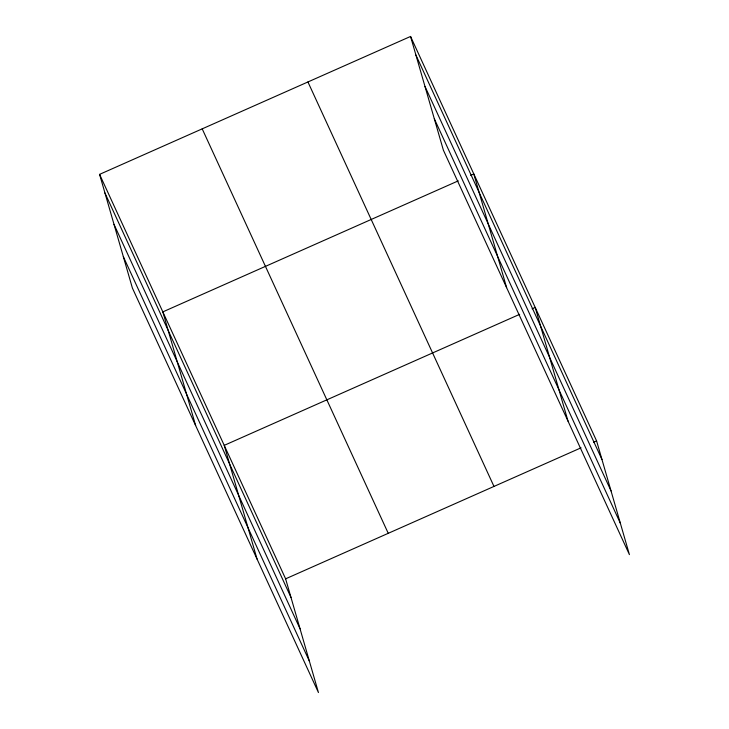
<?xml version="1.0" encoding="UTF-8"?>
<svg xmlns="http://www.w3.org/2000/svg" width="729" height="729" viewBox="0 0 729 729"><rect width="100%" height="100%" fill="white"/><g stroke="black" fill="none" stroke-linecap="round" stroke-linejoin="round"><path stroke-width="1.09" d="M99.581 174.368L285.622 578.826L318.445 692.55L132.405 288.083L99.581 174.368L410.555 36.45L596.595 440.917L629.419 554.632L443.378 150.174L410.555 36.45M458.259 180.865L162.831 311.884L195.654 425.599M470.697 175.352L473.804 173.967L506.637 287.691M519.659 314.336L224.231 445.355L257.055 559.079M532.097 308.823L535.204 307.438L568.028 421.162M285.622 578.826L581.049 447.816M593.488 442.293L596.595 440.917M415.931 55.076L601.972 459.543M424.989 86.459L611.03 490.918M434.32 118.791L620.361 523.258M307.93 81.958L493.98 486.425M202.197 128.851L388.247 533.318M104.949 192.994L290.999 597.452M114.006 224.368L300.056 628.835M123.347 256.699L309.388 661.167"/></g></svg>
